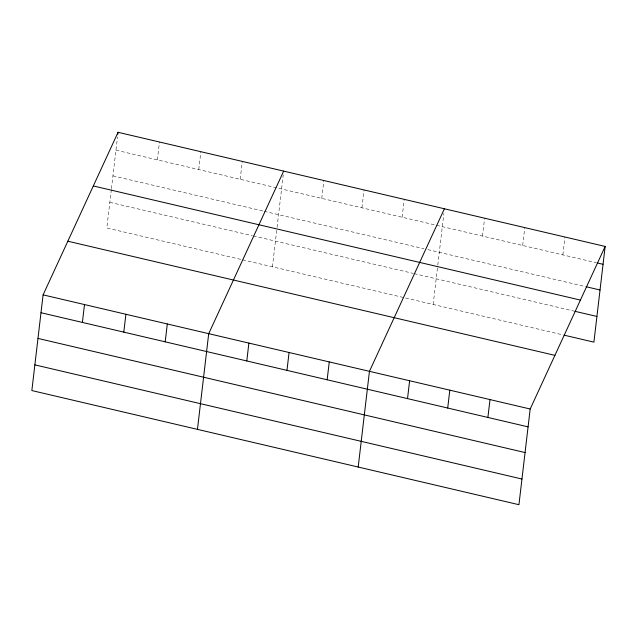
<?xml version="1.0" encoding="UTF-8"?>
<svg xmlns="http://www.w3.org/2000/svg" width="637" height="637" viewBox="0 0 637 637"><rect width="100%" height="100%" fill="white"/><g stroke="black" fill="none" stroke-linecap="round" stroke-linejoin="round"><path stroke-width="0.48" stroke-dasharray="3.19 2.39" d="M111.332 189.571L106.825 227.998L241.622 259.585M111.451 188.592L117.511 137.003M157.363 159.871L159.465 142.003M198.768 169.569L200.87 151.702M240.173 179.276L242.267 161.408M272.429 266.807L276.944 228.38M277.063 227.401L283.234 174.872M321.757 198.394L323.859 180.526M361.943 207.805L364.046 189.945M402.13 217.225L404.224 199.357M433.168 304.47L437.683 266.051M437.802 265.072L443.862 213.475M482.496 236.056L484.598 218.188M522.682 245.476L524.784 227.608M562.869 254.896L564.963 237.028M115.966 150.165L596.351 262.739M112.948 175.852L263.153 211.046M264.116 211.277L423.987 248.741M427.817 249.632L585.682 286.634M109.835 202.311L252.34 235.706M253.303 235.929L413.222 273.408M414.177 273.631L573.961 311.079M242.586 259.808L563.291 334.966"/><path stroke-width="0.96" d="M43.093 294.859L31.85 390.561L518.94 504.703L530.175 409.002L605.15 246.439L118.06 132.297L43.093 294.859L530.175 409.002M82.396 322.426L84.498 304.558M117.845 134.184L118.06 132.297M123.801 332.132L125.895 314.264M165.198 341.83L167.3 323.962M197.462 429.37L208.705 333.669L283.672 171.106M246.79 360.948L248.884 343.088M286.969 370.368L289.071 352.5M327.155 379.787L329.257 361.92M358.201 467.032L369.444 371.331L444.411 208.777M407.529 398.619L409.623 380.751M447.707 408.038L449.81 390.17M487.894 417.45L489.996 399.582M605.15 246.439L593.907 342.141L564.247 335.189M597.307 262.962L603.048 264.307M586.637 286.857L600.03 289.994M93.321 185.948L580.411 300.083M574.916 311.302L596.925 316.454M67.833 241.216L554.923 355.358M40.991 312.727L528.081 426.87M37.973 338.414L525.063 452.557M34.868 364.874L521.958 479.016"/></g></svg>
